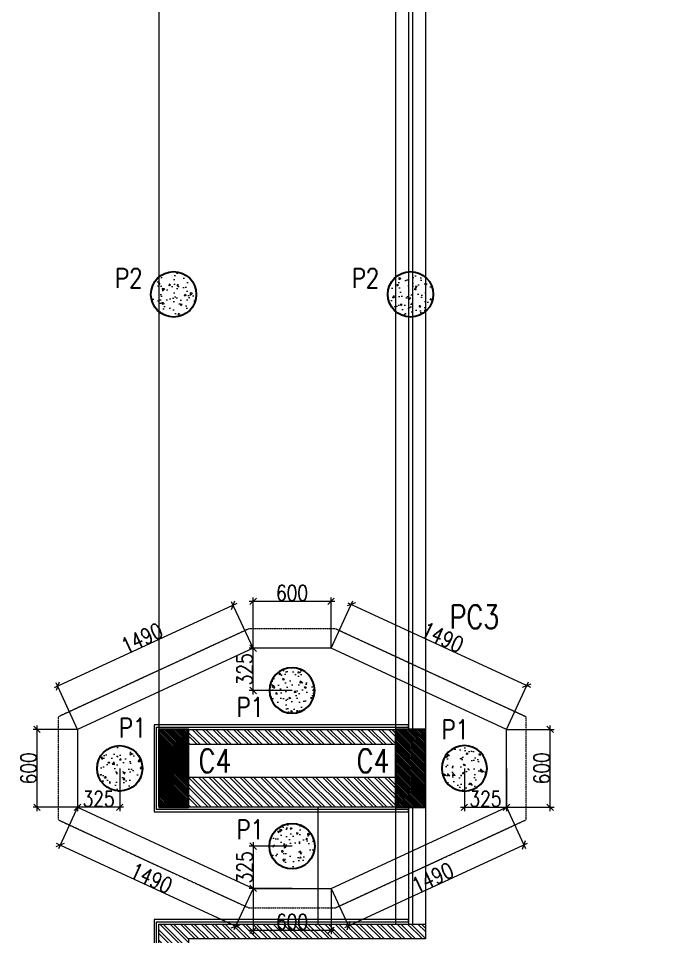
# Model space of a CAD drawing. Header units: metres. Extents: x 5205117 to 5948571, y 646915 to 1143748.
# Drawn here: x 5311971 to 5316880, y 794735 to 801811 of the extents above; entities that cross this region are included whole.
import ezdxf

# ---------------------------------------------------------------- set-up
doc = ezdxf.new("R2010")
doc.units = ezdxf.units.M
doc.header["$MEASUREMENT"] = 0
doc.header["$PDMODE"] = 35
doc.header["$PDSIZE"] = 10
doc.linetypes.add('DASHED', pattern=[0.75, 0.5, -0.25])
doc.linetypes.add('HIDDEN', pattern=[0.375, 0.25, -0.125])
doc.layers.get('0').update_dxf_attribs({"color": 1, "linetype": 'DASHED', "lineweight": 30})
doc.layers.add('A-GF', color=8, linetype='Continuous', lineweight=0, transparency=0.5)
for name, color, linetype, lineweight in [('dim start point', 10, 'Continuous', 0), ('S-COLUMN & WALL', 5, 'Continuous', 30), ('S-COLUMN_H', 250, 'Continuous', 0), ('S-FOUND-EXCAVATION', 253, 'HIDDEN', 0), ('S-FOUND-FOOTING', 7, 'Continuous', 15), ('S-PILE', 96, 'Continuous', 30), ('S-TEXT', 7, 'Continuous', 0), ('S-TEXT COL.', 1, 'Continuous', 0), ('S-TEXT PILE', 7, 'Continuous', 0)]:
    doc.layers.add(name, color=color, linetype=linetype, lineweight=lineweight)
doc.styles.add('C-ROOM', font='arial.ttf')
doc.styles.add('SETU 1', font='romans.shx', dxfattribs={"width": 0.8})
doc.dimstyles.new('A-DIM 100', dxfattribs={"dimscale": 100, "dimtxt": 2.5, "dimasz": 1.5, "dimexe": 1, "dimexo": 1, "dimgap": 0.5, "dimtad": 1, "dimdec": 0, "dimrnd": 5, "dimzin": 3, "dimdsep": 46, "dimtxsty": 'C-ROOM', "dimblk1": 'ARCHTICK', "dimblk2": 'ARCHTICK', "dimsah": 1, "dimcen": 1.5, "dimdle": 1, "dimclrd": 256, "dimclre": 256, "dimclrt": 256, "dimadec": 0, "dimazin": 0, "dimtfac": 0.6, "dimtdec": 0, "dimtofl": 0, "dimtmove": 1, "dimatfit": 3, "dimfxl": 1, "dimtolj": 1, "dimtzin": 0, "dimlwd": -1, "dimlwe": -1, "dimarcsym": 0})
pattern_1 = [(45, (1999356.026596897, 443833.9590000218), (-6.629126073623882, 6.629126073623883), [])]

# ---------------------------------------------------------------- blocks, each defined once
blk = doc.blocks.new('GBFB')
at = {"layer": 'A-GF', "ltscale": 5}
h = blk.add_hatch(dxfattribs=at)
h.set_pattern_fill('ANSI32', color=256, scale=150)
h.set_pattern_definition([(45, (2305818.317735393, 430359.1083499617), (-39.7747564417433, 39.7747564417433), []), (45, (2305844.834239643, 430359.1083499617), (-39.7747564417433, 39.7747564417433), [])])
h.paths.add_polyline_path([(2613559.22199503, 713331.9033151702), (2613559.22199503, 714066.9033151699), (2618134.221995029, 714066.9033151697), (2618134.221995029, 713331.9033151702), (2618364.22199503, 713331.9033151702), (2618364.22199503, 713951.9033151697), (2621064.221995032, 713951.9033151699), (2621064.221995032, 713331.9033151702), (2621294.221995032, 713331.9033151702), (2621294.221995032, 714181.9033151697), (2612581.72199503, 714181.9033151699), (2612581.72199503, 714081.9033151702), (2612481.72199503, 714081.9033151702), (2612481.72199503, 714181.9033151702), (2611504.22199503, 714181.9033151699), (2611504.22199503, 712216.9033151701), (2613559.22199503, 712216.9033151701), (2613559.22199503, 712331.9033151701), (2611734.22199503, 712331.9033151701), (2611734.22199503, 713951.9033151697), (2613329.22199503, 713951.9033151697), (2613329.22199503, 713331.9033151702)])
h.paths.add_polyline_path([(2622409.221995032, 713556.90331517), (2622614.22199503, 713556.90331517), (2622614.22199503, 713951.9033151701), (2622409.221995032, 713951.9033151701)], flags=16)
h.paths.add_polyline_path([(2623099.221995032, 714181.9033151701), (2623099.221995032, 713951.9033151701), (2622729.22199503, 713951.9033151701), (2622729.22199503, 713556.9033151701), (2623099.221995032, 713556.9033151701), (2623099.221995032, 713441.9033151701), (2622409.221995032, 713441.9033151701), (2622409.221995032, 713331.9033151702), (2622294.221995032, 713331.9033151702), (2622294.221995032, 714181.9033151701)], flags=17)
h.paths.add_polyline_path([(2630534.22199503, 706806.9033151697), (2628524.22199503, 706806.9033151697), (2628524.22199503, 706181.9033151697), (2628409.22199503, 706181.9033151697), (2628409.22199503, 707036.9033151699), (2630764.22199503, 707036.9033151699), (2630764.22199503, 703411.9033151699), (2626104.22199503, 703411.9033151699), (2626104.22199503, 704011.9033151697), (2626704.22199503, 704011.9033151697), (2626704.22199503, 706806.9033151697), (2626104.22199503, 706806.9033151697), (2626104.22199503, 708786.9033151701), (2626934.221995029, 708786.9033151701), (2626934.221995029, 707036.9033151699), (2627384.22199503, 707036.9033151699), (2627384.22199503, 706806.9033151697), (2626934.221995029, 706806.9033151697), (2626934.221995029, 705281.9033151696), (2628524.22199503, 705281.9033151696), (2628524.22199503, 705051.9033151697), (2626934.221995029, 705051.9033151697), (2626934.221995029, 703641.9033151699), (2630534.22199503, 703641.9033151699)])
h.paths.add_polyline_path([(2626334.221995029, 714181.9033151701), (2627304.22199503, 714181.9033151701), (2627304.22199503, 713951.9033151701), (2626934.221995029, 713951.9033151701), (2626934.221995029, 711316.9033151701), (2628734.22199503, 711316.9033151701), (2628734.22199503, 711916.9033151701), (2628849.22199503, 711916.9033151701), (2628849.22199503, 711316.9033151701), (2630649.22199503, 711316.9033151701), (2630649.22199503, 711916.9033151701), (2630764.22199503, 711916.9033151699), (2630764.22199503, 711086.9033151701), (2618134.22199503, 711086.90331517), (2618134.221995029, 712331.9033151694), (2618364.22199503, 712331.9033151694), (2618364.22199503, 711316.9033151701), (2622294.221995032, 711316.9033151701), (2622294.221995032, 712431.9033151697), (2622409.221995032, 712431.9033151697), (2622409.221995032, 711316.9033151703), (2625159.22199503, 711316.9033151703), (2625159.22199503, 712531.9033151702), (2625274.22199503, 712531.9033151702), (2625274.22199503, 711316.9033151703), (2626704.22199503, 711316.9033151701), (2626704.22199503, 713441.9033151701), (2625274.22199503, 713441.9033151701), (2625274.22199503, 713331.9033151702), (2625159.22199503, 713331.9033151702), (2625159.22199503, 713556.9033151701), (2626704.22199503, 713556.9033151701), (2626704.22199503, 713951.9033151701), (2626334.221995029, 713951.9033151701)])
h.paths.add_polyline_path([(2613029.22199503, 703411.9033151699), (2613029.22199503, 704011.9033151697), (2611504.22199503, 704011.9033151697), (2611504.22199503, 703411.9033151699)])
h.paths.add_polyline_path([(2613329.22199503, 703411.9033151699), (2618964.22199503, 703411.9033151696), (2618964.22199503, 704011.9033151697), (2618134.221995029, 704011.9033151697), (2618134.221995029, 703641.9033151696), (2613559.22199503, 703641.9033151699), (2613559.22199503, 704011.9033151697), (2613329.22199503, 704011.9033151697)])
h.paths.add_polyline_path([(2618364.22199503, 703896.9033151696), (2618364.22199503, 703641.9033151696), (2618849.22199503, 703641.9033151696), (2618849.22199503, 703896.9033151696)], flags=16)
h.paths.add_polyline_path([(2611734.22199503, 703641.9033151699), (2611734.22199503, 703896.9033151699), (2612799.221995029, 703896.9033151699), (2612799.221995029, 703641.9033151699)], flags=16)
h.paths.add_polyline_path([(2618964.22199503, 706806.9033151697), (2618964.22199503, 708786.9033151701), (2618134.221995029, 708786.9033151701), (2618134.221995029, 706806.9033151697)])
h.paths.add_polyline_path([(2618849.22199503, 707036.9033151696), (2618849.22199503, 708556.9033151699), (2618364.22199503, 708556.9033151699), (2618364.22199503, 707036.9033151696)], flags=16)
h.paths.add_polyline_path([(2635594.22199503, 714181.9033151701), (2628204.22199503, 714181.9033151701), (2628204.22199503, 713951.9033151701), (2628734.22199503, 713951.9033151701), (2628734.22199503, 712816.9033151701), (2628849.22199503, 712816.9033151701), (2628849.22199503, 713951.9033151701), (2630649.22199503, 713951.9033151701), (2630649.22199503, 712916.9033151701), (2630764.22199503, 712916.9033151701), (2630764.22199503, 713951.9033151701), (2635364.221995029, 713951.9033151701), (2635364.221995029, 713581.9033151701), (2635594.22199503, 713581.9033151701)])
h.paths.add_polyline_path([(2613559.22199503, 710716.9033151702), (2613559.22199503, 711316.9033151701), (2611504.22199503, 711316.9033151701), (2611504.22199503, 710716.9033151702)])
h.paths.add_polyline_path([(2613329.22199503, 710831.9033151701), (2613329.22199503, 711086.9033151701), (2611734.22199503, 711086.9033151701), (2611734.22199503, 710831.9033151701)], flags=16)
h.paths.add_polyline_path([(2635364.221995029, 709856.9033151701), (2630764.22199503, 709856.9033151701), (2630764.22199503, 708556.9033151699), (2630534.22199503, 708556.9033151699), (2630534.22199503, 710086.9033151702), (2635364.221995029, 710086.9033151702), (2635364.221995029, 710456.9033151701), (2635594.22199503, 710456.9033151701), (2635594.22199503, 709856.9033151701)])
h.paths.add_polyline_path([(2626219.22199503, 707036.9033151699), (2626704.22199503, 707036.9033151699), (2626704.22199503, 708556.9033151699), (2626219.22199503, 708556.9033151699)], flags=16)
h.paths.add_polyline_path([(2637419.22199503, 709856.9033151701), (2635894.22199503, 709856.9033151701), (2635894.22199503, 710456.9033151701), (2637419.22199503, 710456.9033151701)])
h.paths.add_polyline_path([(2637189.22199503, 710086.9033151702), (2636009.22199503, 710086.9033151702), (2636009.22199503, 710341.9033151701), (2637189.22199503, 710341.9033151701)], flags=16)
h.paths.add_polyline_path([(2637419.22199503, 714181.9033151699), (2635894.22199503, 714181.9033151699), (2635894.22199503, 713581.9033151699), (2637419.22199503, 713581.9033151699)])
h.paths.add_polyline_path([(2637189.22199503, 713951.90331517), (2636009.22199503, 713951.90331517), (2636009.22199503, 713696.90331517), (2637189.22199503, 713696.90331517)], flags=16)
h.paths.add_polyline_path([(2633144.22199503, 709556.9033151702), (2633144.22199503, 708556.9033151699), (2632914.221995029, 708556.9033151699), (2632914.221995029, 709556.9033151702)], flags=0)
h.paths.add_polyline_path([(2633144.22199503, 703411.9033151699), (2632914.221995029, 703411.9033151699), (2632914.221995029, 707036.9033151699), (2633144.22199503, 707036.9033151699)])
h.paths.add_polyline_path([(2626704.22199503, 703896.9033151696), (2626219.22199503, 703896.9033151696), (2626219.22199503, 703641.9033151699), (2626704.22199503, 703641.9033151699)], flags=16)
at = {"layer": 'A-GF', "ltscale": 100}
h = blk.add_hatch(dxfattribs=at)
h.set_pattern_fill('ANSI31', color=256, scale=75)
h.set_pattern_definition(pattern_1)
h.paths.add_polyline_path([(2611504.22199503, 710716.9033151706), (2611734.22199503, 710716.9033151706), (2611734.22199503, 711316.9033151706), (2611504.22199503, 711316.9033151706)])
h = blk.add_hatch(dxfattribs=at)
h.set_pattern_fill('ANSI31', color=256, scale=75)
h.set_pattern_definition(pattern_1)
h.paths.add_polyline_path([(2613329.22199503, 710716.9033151706), (2613559.22199503, 710716.9033151706), (2613559.22199503, 711316.9033151706), (2613329.22199503, 711316.9033151706)])
at = {"layer": 'A-GF', "ltscale": 5}
for p, q in [((2612729.22199503, 711316.9033151701), (2612729.22199503, 712216.9033151701)), ((2613329.22199503, 711316.9033151701), (2613329.22199503, 712216.9033151701)), ((2613429.22199503, 711316.9033151701), (2613429.22199503, 712216.9033151701)), ((2613459.22199503, 711316.9033151701), (2613459.22199503, 712216.9033151701)), ((2613559.22199503, 711316.9033151701), (2613559.22199503, 712216.9033151701)), ((2611504.22199503, 704011.9033151697), (2611504.22199503, 710716.9033151702)), ((2611504.22199503, 704011.9033151697), (2611504.22199503, 710716.9033151702)), ((2613329.22199503, 704011.9033151697), (2613329.22199503, 710716.9033151702)), ((2613429.22199503, 704011.9033151697), (2613429.22199503, 710716.9033151702)), ((2613459.22199503, 704011.9033151697), (2613459.22199503, 710716.9033151702)), ((2613559.22199503, 704011.9033151697), (2613559.22199503, 710716.9033151702))]:
    blk.add_line(p, q, dxfattribs=at)
at = {"layer": 'A-GF', "ltscale": 5, "flags": 128}
for points in [[(2621329.221995032, 713441.9033151704), (2621311.221995032, 713441.9033151704), (2621311.221995032, 714198.9033151702), (2611487.22199503, 714198.9033151702), (2611487.22199503, 712199.9033151706), (2613429.22199503, 712199.9033151706), (2613429.22199503, 712181.9033151706), (2611469.221995029, 712181.9033151706), (2611469.221995029, 714216.9033151702), (2621329.221995032, 714216.9033151702)], [(2613429.22199503, 710699.9033151706), (2613429.22199503, 710681.9033151706), (2611469.221995029, 710681.9033151706), (2611469.221995029, 711351.9033151706), (2613429.22199503, 711351.9033151706), (2613429.22199503, 711333.9033151707), (2611487.22199503, 711333.9033151707), (2611487.22199503, 710699.9033151706)], [(2611734.22199503, 711316.9033151706), (2611504.22199503, 711316.9033151706), (2611504.22199503, 710716.9033151706), (2611734.22199503, 710716.9033151706)], [(2613559.22199503, 711316.9033151706), (2613329.22199503, 711316.9033151706), (2613329.22199503, 710716.9033151706), (2613559.22199503, 710716.9033151706)]]:
    blk.add_lwpolyline(points, close=True, dxfattribs=at)
at = {"layer": 'A-GF', "ltscale": 5}
for points in [[(2613559.22199503, 713331.9033151702), (2613559.22199503, 714066.9033151699), (2618134.221995029, 714066.9033151697), (2618134.221995029, 713331.9033151702), (2618364.22199503, 713331.9033151702), (2618364.22199503, 713951.9033151697), (2621064.221995032, 713951.9033151699), (2621064.221995032, 713331.9033151702), (2621294.221995032, 713331.9033151702), (2621294.221995032, 714181.9033151697), (2612581.72199503, 714181.9033151699), (2612581.72199503, 714081.9033151702), (2612481.72199503, 714081.9033151702), (2612481.72199503, 714181.9033151702), (2611504.22199503, 714181.9033151699), (2611504.22199503, 712216.9033151701), (2613559.22199503, 712216.9033151701), (2613559.22199503, 712331.9033151701), (2611734.22199503, 712331.9033151701), (2611734.22199503, 713951.9033151697), (2613329.22199503, 713951.9033151697), (2613329.22199503, 713331.9033151702)], [(2613559.22199503, 710716.9033151702), (2613559.22199503, 711316.9033151701), (2611504.22199503, 711316.9033151701), (2611504.22199503, 710716.9033151702)], [(2613329.22199503, 710831.9033151701), (2613329.22199503, 711086.9033151701), (2611734.22199503, 711086.9033151701), (2611734.22199503, 710831.9033151701)]]:
    blk.add_lwpolyline(points, close=True, dxfattribs=at)
blk = doc.blocks.new('P2')
at = {"layer": 'S-PILE', "lineweight": 0}
h = blk.add_hatch(dxfattribs=at)
h.set_pattern_fill('AR-CONC', color=256, scale=20)
h.set_pattern_definition([(50, (0, 0), (143.4520365201507, -12.55042699651902), [15, -165]), (355, (0, 0), (-27.7502667226, 150.4384267400024), [12, -132]), (100.45144446, (11.9543362, -1.0458688), (115.7017693454224, 137.8879981937259), [12.74803839999999, -140.2284223999999]), (46.1842, (0, 40), (213.4482661343145, -33.10385615861531), [22.5, -247.5]), (96.63563549000003, (17.787349, 37.2413386), (186.9323891348456, 194.8237201549101), [19.1220684, -210.3427519999999]), (351.18416399, (0, 40), (186.9323890109546, 194.823720053998), [18, -198.0000002]), (21, (20, 30), (119.3814104236923, -80.52377813306776), [15, -165]), (326, (20, 30), (48.66306638431634, 145.0300090093706), [12, -132]), (71.45144474, (29.94845080000001, 23.2896852), (168.0444753459942, 64.50623056127077), [12.748038, -140.2284224]), (37.5, (0, 0), (2.431971063458133, 66.5787707662623), [0, -130.4, 0, -134, 0, -132.5]), (7.499999999999999, (0, 0), (52.61390748842972, 78.88234237647205), [0, -76.39999999999999, 0, -127.4, 0, -50.5]), (327.5, (-44.59999999999999, 0), (106.7644872344818, -4.510974346875951), [0, -50, 0, -156, 0, -207]), (317.5, (-64.6, 0), (116.6372338684772, 20.02099646646354), [0, -65, 0, -103.6, 0, -147])])
edge = h.paths.add_edge_path()
edge.add_arc((0, 0), 175, 0, 360)
at = {"layer": 'S-PILE'}
blk.add_circle((0, 0), 175, dxfattribs=at)
blk = doc.blocks.new('_Oblique')
at = {"color": 0, "linetype": 'ByBlock', "lineweight": -2}
blk.add_line((-0.5, -0.5), (0.5, 0.5), dxfattribs=at)
blk = doc.blocks.new('*D548')
at = {"layer": 'Defpoints', "color": 0, "transparency": 16777216}
for p in [(5314378.890053574, 796956.5305656423), (5315888.002251419, 796670.2557980517), (5315731.486001935, 796331.5305919457)]:
    blk.add_point(p, dxfattribs=at)
at = {"layer": 'S-TEXT', "color": 9, "transparency": 16777216}
for p, q in [((5314378.890053574, 796956.5305656423), (5314547.990079612, 797322.4889971842)), ((5315731.486001935, 796331.5305919457), (5315900.586027972, 796697.4890234875))]:
    blk.add_line(p, q, dxfattribs=at)
at = {"layer": 'S-TEXT', "transparency": 16777216}
blk.add_line((5314508.173077622, 797307.8395483017), (5315915.235476856, 796657.6720214982), dxfattribs=at)
at = {"layer": 'S-TEXT', "transparency": 16777216, "xscale": 50, "yscale": 50, "zscale": 50}
for p, rotation in [((5314535.406303059, 797295.2557717483), 155.199549599426), ((5315888.002251419, 796670.2557980517), 335.1995495994261)]:
    blk.add_blockref('_Oblique', p, dxfattribs=dict(at, rotation=rotation))
at = {"layer": 'S-TEXT', "color": 0, "lineweight": 0, "transparency": 16777216, "insert": (5315238.969126438, 797041.7611066778), "char_height": 120, "attachment_point": 5, "rotation": 335.19954959942606, "style": 'SETU 1'}
blk.add_mtext('\\A1;1490', dxfattribs=at)
blk = doc.blocks.new('*D549')
at = {"layer": 'Defpoints', "color": 0, "transparency": 16777216}
for p in [(5315731.486001935, 795731.5305919464), (5315865.304186376, 795441.9274852127), (5314378.890053574, 795106.5306182489)]:
    blk.add_point(p, dxfattribs=at)
at = {"layer": 'S-TEXT', "color": 9, "transparency": 16777216}
for p, q in [((5315731.486001935, 795731.5305919464), (5315877.887962929, 795414.6942597769)), ((5314378.890053574, 795106.5306182489), (5314525.292014568, 794789.6942860793))]:
    blk.add_line(p, q, dxfattribs=at)
at = {"layer": 'S-TEXT', "transparency": 16777216}
blk.add_line((5314485.475012579, 794804.3437349619), (5315892.537411813, 795454.5112617658), dxfattribs=at)
at = {"layer": 'S-TEXT', "transparency": 16777216, "xscale": 50, "yscale": 50, "zscale": 50}
for p, rotation in [((5315865.304186376, 795441.9274852127), 24.80045040058613), ((5314512.708238015, 794816.9275115152), 204.8004504005861)]:
    blk.add_blockref('_Oblique', p, dxfattribs=dict(at, rotation=rotation))
at = {"layer": 'S-TEXT', "color": 0, "lineweight": 0, "transparency": 16777216, "insert": (5315161.741362995, 795188.4328201422), "char_height": 120, "attachment_point": 5, "rotation": 24.800450400586133, "style": 'SETU 1'}
blk.add_mtext('\\A1;1490', dxfattribs=at)
blk = doc.blocks.new('*D550')
at = {"layer": 'Defpoints', "color": 0, "transparency": 16777216}
for p in [(5312426.486001935, 795731.5305919452), (5312291.450367333, 795439.3341966872), (5313778.890053574, 795106.5306182485)]:
    blk.add_point(p, dxfattribs=at)
at = {"layer": 'S-TEXT', "color": 9, "transparency": 16777216}
for p, q in [((5312426.486001935, 795731.5305919452), (5312278.865119445, 795412.1016511656)), ((5313778.890053574, 795106.5306182485), (5313631.269171085, 794787.101677469))]:
    blk.add_line(p, q, dxfattribs=at)
at = {"layer": 'S-TEXT', "transparency": 16777216}
blk.add_line((5313671.086964493, 794801.7489751023), (5312264.217821812, 795451.9194445753), dxfattribs=at)
at = {"layer": 'S-TEXT', "transparency": 16777216, "xscale": 50, "yscale": 50, "zscale": 50}
for p, rotation in [((5312291.450367333, 795439.3341966872), 155.1964540306942), ((5313643.854418972, 794814.3342229906), 335.1964540306942)]:
    blk.add_blockref('_Oblique', p, dxfattribs=dict(at, rotation=rotation))
at = {"layer": 'S-TEXT', "color": 0, "lineweight": 0, "transparency": 16777216, "insert": (5312994.920430244, 795185.8380584692), "char_height": 120, "attachment_point": 5, "rotation": 335.1964540306942, "style": 'SETU 1'}
blk.add_mtext('\\A1;1490', dxfattribs=at)
blk = doc.blocks.new('*D551')
at = {"layer": 'Defpoints', "color": 0, "transparency": 16777216}
for p in [(5313778.890053574, 796956.5305656428), (5312273.131973885, 796663.365180102), (5312426.486001934, 796331.5305919454)]:
    blk.add_point(p, dxfattribs=at)
at = {"layer": 'S-TEXT', "color": 9, "transparency": 16777216}
for p, q in [((5313778.890053574, 796956.5305656428), (5313612.950777637, 797315.5976993209)), ((5312426.486001934, 796331.5305919454), (5312260.546725997, 796690.5977256238))]:
    blk.add_line(p, q, dxfattribs=at)
at = {"layer": 'S-TEXT', "transparency": 16777216}
blk.add_line((5313652.768571047, 797300.9504016873), (5312245.899428363, 796650.7799322137), dxfattribs=at)
at = {"layer": 'S-TEXT', "transparency": 16777216, "xscale": 50, "yscale": 50, "zscale": 50}
for p, rotation in [((5313625.536025525, 797288.3651537991), 24.80354596930982), ((5312273.131973885, 796663.365180102), 204.8035459693099)]:
    blk.add_blockref('_Oblique', p, dxfattribs=dict(at, rotation=rotation))
at = {"layer": 'S-TEXT', "color": 0, "lineweight": 0, "transparency": 16777216, "insert": (5312922.065962614, 797034.8690155809), "char_height": 120, "attachment_point": 5, "rotation": 24.803545969309845, "style": 'SETU 1'}
blk.add_mtext('\\A1;1490', dxfattribs=at)
blk = doc.blocks.new('*D552')
at = {"layer": 'Defpoints', "color": 0, "transparency": 16777216}
for p in [(5315731.486001936, 796331.5305919461), (5316066.857011541, 796331.5305919461), (5315731.486001936, 795731.5305919464)]:
    blk.add_point(p, dxfattribs=at)
at = {"layer": 'S-TEXT', "color": 9, "transparency": 16777216}
for p, q in [((5315731.486001936, 796331.5305919461), (5316096.857011541, 796331.5305919461)), ((5315731.486001936, 795731.5305919464), (5316096.857011541, 795731.5305919464))]:
    blk.add_line(p, q, dxfattribs=at)
at = {"layer": 'S-TEXT', "transparency": 16777216}
blk.add_line((5316066.857011541, 795701.5305919464), (5316066.857011541, 796361.5305919461), dxfattribs=at)
at = {"layer": 'S-TEXT', "transparency": 16777216, "xscale": 50, "yscale": 50, "zscale": 50}
for p, rotation in [((5316066.857011541, 796331.5305919461), 90), ((5316066.857011541, 795731.5305919464), 270)]:
    blk.add_blockref('_Oblique', p, dxfattribs=dict(at, rotation=rotation))
at = {"layer": 'S-TEXT', "color": 0, "lineweight": 0, "transparency": 16777216, "insert": (5316001.857011541, 796031.5305919447), "char_height": 120, "attachment_point": 5, "rotation": 90, "style": 'SETU 1'}
blk.add_mtext('\\A1;600', dxfattribs=at)
blk = doc.blocks.new('*D553')
at = {"layer": 'Defpoints', "color": 0, "transparency": 16777216}
for p in [(5312114.328504017, 796331.5305919461), (5312426.486001936, 796331.5305919461), (5312426.486001936, 795731.5305919459)]:
    blk.add_point(p, dxfattribs=at)
at = {"layer": 'S-TEXT', "color": 9, "transparency": 16777216}
for p, q in [((5312426.486001936, 796331.5305919461), (5312084.328504019, 796331.5305919461)), ((5312426.486001936, 795731.5305919459), (5312084.328504019, 795731.5305919459))]:
    blk.add_line(p, q, dxfattribs=at)
at = {"layer": 'S-TEXT', "transparency": 16777216}
blk.add_line((5312114.328504017, 795701.5305919459), (5312114.328504017, 796361.5305919461), dxfattribs=at)
at = {"layer": 'S-TEXT', "transparency": 16777216, "xscale": 50, "yscale": 50, "zscale": 50}
for p, rotation in [((5312114.328504017, 796331.5305919461), 90), ((5312114.328504017, 795731.5305919459), 270)]:
    blk.add_blockref('_Oblique', p, dxfattribs=dict(at, rotation=rotation))
at = {"layer": 'S-TEXT', "color": 0, "lineweight": 0, "transparency": 16777216, "insert": (5312049.328504017, 796031.5305919443), "char_height": 120, "attachment_point": 5, "rotation": 90, "style": 'SETU 1'}
blk.add_mtext('\\A1;600', dxfattribs=at)
blk = doc.blocks.new('*D554')
at = {"layer": 'Defpoints', "color": 0, "transparency": 16777216}
for p in [(5313778.890053574, 795106.5306182489), (5314378.890053574, 795106.5306182489), (5313778.890053574, 794782.830984667)]:
    blk.add_point(p, dxfattribs=at)
at = {"layer": 'S-TEXT', "color": 9, "transparency": 16777216}
for p, q in [((5313778.890053574, 795106.5306182489), (5313778.890053574, 794752.8309846671)), ((5314378.890053574, 795106.5306182489), (5314378.890053574, 794752.8309846671))]:
    blk.add_line(p, q, dxfattribs=at)
at = {"layer": 'S-TEXT', "transparency": 16777216}
blk.add_line((5314408.890053575, 794782.830984667), (5313748.890053574, 794782.830984667), dxfattribs=at)
at = {"layer": 'S-TEXT', "transparency": 16777216, "xscale": 50, "yscale": 50, "zscale": 50, "rotation": 180}
blk.add_blockref('_Oblique', (5313778.890053574, 794782.830984667), dxfattribs=at)
at = {"layer": 'S-TEXT', "transparency": 16777216, "xscale": 50, "yscale": 50, "zscale": 50}
blk.add_blockref('_Oblique', (5314378.890053574, 794782.830984667), dxfattribs=at)
at = {"layer": 'S-TEXT', "color": 0, "lineweight": 0, "transparency": 16777216, "insert": (5314078.890053574, 794847.830984667), "char_height": 120, "attachment_point": 5, "style": 'SETU 1'}
blk.add_mtext('\\A1;600', dxfattribs=at)
blk = doc.blocks.new('*D555')
at = {"layer": 'Defpoints', "color": 0, "transparency": 16777216}
for p in [(5313778.890053574, 797318.2840213998), (5313778.890053574, 796956.5305656423), (5314378.890053574, 796956.5305656423)]:
    blk.add_point(p, dxfattribs=at)
at = {"layer": 'S-TEXT', "transparency": 16777216}
blk.add_line((5314408.890053575, 797318.2840213998), (5313748.890053574, 797318.2840213998), dxfattribs=at)
at = {"layer": 'S-TEXT', "color": 9, "transparency": 16777216}
for p, q in [((5313778.890053574, 796956.5305656423), (5313778.890053574, 797348.2840213998)), ((5314378.890053574, 796956.5305656423), (5314378.890053574, 797348.2840213998))]:
    blk.add_line(p, q, dxfattribs=at)
at = {"layer": 'S-TEXT', "transparency": 16777216, "xscale": 50, "yscale": 50, "zscale": 50, "rotation": 180}
blk.add_blockref('_Oblique', (5313778.890053574, 797318.2840213998), dxfattribs=at)
at = {"layer": 'S-TEXT', "transparency": 16777216, "xscale": 50, "yscale": 50, "zscale": 50}
blk.add_blockref('_Oblique', (5314378.890053574, 797318.2840213998), dxfattribs=at)
at = {"layer": 'S-TEXT', "color": 0, "lineweight": 0, "transparency": 16777216, "insert": (5314078.890053574, 797383.2840213998), "char_height": 120, "attachment_point": 5, "style": 'SETU 1'}
blk.add_mtext('\\A1;600', dxfattribs=at)
blk = doc.blocks.new('*D528')
at = {"layer": 'Defpoints', "color": 0, "transparency": 16777216}
for p in [(5313778.890053592, 796956.530565643), (5314078.890053576, 796956.530565643), (5314078.890053576, 796631.5305656429)]:
    blk.add_point(p, dxfattribs=at)
at = {"layer": 'S-TEXT', "transparency": 16777216}
blk.add_line((5313778.890053592, 796601.530565643), (5313778.890053592, 796986.530565643), dxfattribs=at)
at = {"layer": 'S-TEXT', "color": 9, "transparency": 16777216}
for p, q in [((5314078.890053576, 796956.530565643), (5313748.890053592, 796956.530565643)), ((5314078.890053576, 796631.5305656429), (5313748.890053592, 796631.5305656429))]:
    blk.add_line(p, q, dxfattribs=at)
at = {"layer": 'S-TEXT', "transparency": 16777216, "xscale": 50, "yscale": 50, "zscale": 50}
for p, rotation in [((5313778.890053592, 796956.530565643), 90), ((5313778.890053592, 796631.5305656429), 270)]:
    blk.add_blockref('_Oblique', p, dxfattribs=dict(at, rotation=rotation))
at = {"layer": 'S-TEXT', "color": 0, "lineweight": 0, "transparency": 16777216, "insert": (5313713.890053592, 796794.0305656412), "char_height": 120, "attachment_point": 5, "rotation": 90, "style": 'SETU 1'}
blk.add_mtext('\\A1;325', dxfattribs=at)
blk = doc.blocks.new('*D529')
at = {"layer": 'Defpoints', "color": 0, "transparency": 16777216}
for p in [(5314078.890053576, 795431.5306182503), (5313778.890053595, 795106.5306182501), (5314078.890053576, 795106.5306182501)]:
    blk.add_point(p, dxfattribs=at)
at = {"layer": 'S-TEXT', "color": 9, "transparency": 16777216}
for p, q in [((5314078.890053576, 795431.5306182503), (5313748.890053594, 795431.5306182503)), ((5314078.890053576, 795106.5306182501), (5313748.890053594, 795106.5306182501))]:
    blk.add_line(p, q, dxfattribs=at)
at = {"layer": 'S-TEXT', "transparency": 16777216}
blk.add_line((5313778.890053595, 795461.5306182503), (5313778.890053595, 795076.5306182503), dxfattribs=at)
at = {"layer": 'S-TEXT', "transparency": 16777216, "xscale": 50, "yscale": 50, "zscale": 50}
for p, rotation in [((5313778.890053595, 795431.5306182503), 90), ((5313778.890053595, 795106.5306182501), 270)]:
    blk.add_blockref('_Oblique', p, dxfattribs=dict(at, rotation=rotation))
at = {"layer": 'S-TEXT', "color": 0, "lineweight": 0, "transparency": 16777216, "insert": (5313713.890053593, 795269.0306182484), "char_height": 120, "attachment_point": 5, "rotation": 90, "style": 'SETU 1'}
blk.add_mtext('\\A1;325', dxfattribs=at)
blk = doc.blocks.new('*D530')
at = {"layer": 'Defpoints', "color": 0, "transparency": 16777216}
for p in [(5312426.486001935, 796031.530591946), (5312751.486001935, 796031.530591946), (5312426.486001935, 795731.5305919457)]:
    blk.add_point(p, dxfattribs=at)
at = {"layer": 'S-TEXT', "color": 9, "transparency": 16777216}
for p, q in [((5312426.486001935, 796031.530591946), (5312426.486001935, 795701.5305919457)), ((5312751.486001935, 796031.530591946), (5312751.486001935, 795701.5305919457))]:
    blk.add_line(p, q, dxfattribs=at)
at = {"layer": 'S-TEXT', "transparency": 16777216}
blk.add_line((5312781.486001934, 795731.5305919457), (5312396.486001935, 795731.5305919457), dxfattribs=at)
at = {"layer": 'S-TEXT', "transparency": 16777216, "xscale": 50, "yscale": 50, "zscale": 50, "rotation": 180}
blk.add_blockref('_Oblique', (5312426.486001935, 795731.5305919457), dxfattribs=at)
at = {"layer": 'S-TEXT', "transparency": 16777216, "xscale": 50, "yscale": 50, "zscale": 50}
blk.add_blockref('_Oblique', (5312751.486001935, 795731.5305919457), dxfattribs=at)
at = {"layer": 'S-TEXT', "color": 0, "lineweight": 0, "transparency": 16777216, "insert": (5312588.986001935, 795796.5305919457), "char_height": 120, "attachment_point": 5, "style": 'SETU 1'}
blk.add_mtext('\\A1;325', dxfattribs=at)
blk = doc.blocks.new('*D531')
at = {"layer": 'Defpoints', "color": 0, "transparency": 16777216}
for p in [(5315406.294105212, 796031.530591946), (5315731.294105212, 796031.530591946), (5315731.294105212, 795731.5305919457)]:
    blk.add_point(p, dxfattribs=at)
at = {"layer": 'S-TEXT', "color": 9, "transparency": 16777216}
for p, q in [((5315406.294105212, 796031.530591946), (5315406.294105212, 795701.5305919457)), ((5315731.294105212, 796031.530591946), (5315731.294105212, 795701.5305919457))]:
    blk.add_line(p, q, dxfattribs=at)
at = {"layer": 'S-TEXT', "transparency": 16777216}
blk.add_line((5315376.294105212, 795731.5305919457), (5315761.294105213, 795731.5305919457), dxfattribs=at)
at = {"layer": 'S-TEXT', "transparency": 16777216, "xscale": 50, "yscale": 50, "zscale": 50, "rotation": 180}
blk.add_blockref('_Oblique', (5315406.294105212, 795731.5305919457), dxfattribs=at)
at = {"layer": 'S-TEXT', "transparency": 16777216, "xscale": 50, "yscale": 50, "zscale": 50}
blk.add_blockref('_Oblique', (5315731.294105212, 795731.5305919457), dxfattribs=at)
at = {"layer": 'S-TEXT', "color": 0, "lineweight": 0, "transparency": 16777216, "insert": (5315568.794105212, 795796.5305919457), "char_height": 120, "attachment_point": 5, "style": 'SETU 1'}
blk.add_mtext('\\A1;325', dxfattribs=at)
blk = doc.blocks.new('jhgduhguix')
at = {"layer": 'A-GF', "ltscale": 5}
h = blk.add_hatch(dxfattribs=at)
h.set_pattern_fill('ANSI32', color=256, scale=150000)
h.set_pattern_definition([(45, (-82319456.2837868, -220251060.7751663), (-39774.7564417433, 39774.7564417433), []), (45, (-82292939.77953625, -220251060.7751663), (-39774.7564417433, 39774.7564417433), [])])
h.paths.add_polyline_path([(5087447.780857086, 780270.4902853967), (5087447.780857086, 779535.4902853965), (5092022.780857086, 779535.4902853965), (5092022.780857086, 780270.4902853967), (5092252.780856132, 780270.4902853967), (5092252.780856132, 779650.4902853967), (5094952.780857086, 779650.4902853967), (5094952.780857086, 780270.4902853967), (5095182.780856132, 780270.4902853967), (5095182.780856132, 779420.4902853966), (5087217.780856132, 779420.4902853966), (5087217.780856132, 779535.4902853965), (5086917.780857086, 779535.4902853965), (5086917.780857086, 779420.4902853966), (5086470.280857086, 779420.4902853966), (5086470.280857086, 779520.4902853966), (5086370.280856132, 779520.4902853966), (5086370.280856132, 779420.4902853966), (5085392.780856132, 779420.4902853966), (5085392.780856132, 781385.4902853965), (5087447.780857086, 781385.4902853965), (5087447.780857086, 781270.4902853965), (5085622.780857086, 781270.4902853965), (5085622.780857086, 779650.4902853967), (5087217.780856132, 779650.4902853967), (5087217.780856132, 780270.4902853967)])
h.paths.add_polyline_path([(5096782.780857086, 779420.4902853966), (5096782.780857086, 779650.4902853967), (5096297.780856132, 779650.4902853967), (5096297.780856132, 780045.4902853966), (5097372.780857086, 780045.4902853966), (5097372.780857086, 780275.4902853966), (5096297.780856132, 780275.4902853966), (5096182.780856132, 780275.4902853966), (5096182.780856132, 779420.4902853966)], flags=17)
h.paths.add_polyline_path([(5104422.780856133, 786775.4902853966), (5102412.780857086, 786775.4902853966), (5102412.780857086, 787400.4902853966), (5102297.780856132, 787400.4902853966), (5102297.780856132, 786545.4902853966), (5104652.780857086, 786545.4902853966), (5104652.780857086, 790170.4902853966), (5099992.780857085, 790170.4902853966), (5099992.780857085, 789570.4902853966), (5100592.780856133, 789570.4902853966), (5100592.780856133, 786775.4902853966), (5099992.780857085, 786775.4902853966), (5099992.780857085, 784815.4902853966), (5100822.780857086, 784815.4902853966), (5100822.780857086, 786545.4902853966), (5101297.780856133, 786545.4902853966), (5101297.780856133, 786775.4902853966), (5100822.780857086, 786775.4902853966), (5100822.780857086, 788300.4902855159), (5102412.780857086, 788300.4902855159), (5102412.780857086, 788530.4902853966), (5100822.780857086, 788530.4902853966), (5100822.780857086, 789940.4902853966), (5104422.780856133, 789940.4902853966)])
h.paths.add_polyline_path([(5100222.780856133, 779420.4902853966), (5101422.780856132, 779420.4902853966), (5101422.780856132, 779650.4902853967), (5100822.780857086, 779650.4902853967), (5100822.780857086, 782400.4902853966), (5102622.780857086, 782400.4902853966), (5102622.780857086, 781600.4902853966), (5102737.780857086, 781600.4902853966), (5102737.780857086, 782400.4902853966), (5104537.780857086, 782400.4902853966), (5104537.780857086, 781600.4902853966), (5104652.780857086, 781600.4902853966), (5104652.780857086, 782515.4902853966), (5092022.780857086, 782515.4902853966), (5092022.780857086, 781270.4902853965), (5092252.780856132, 781270.4902853965), (5092252.780856132, 782285.4902853966), (5096182.780856132, 782285.4902853966), (5096182.780856132, 781175.4902855158), (5096297.780856132, 781175.4902855158), (5096297.780856132, 782285.4902853966), (5099047.780856132, 782285.4902853966), (5099047.780856132, 781075.4902853966), (5099162.780857086, 781075.4902853966), (5099162.780857086, 782285.4902853966), (5100592.780856133, 782285.4902853966), (5100592.780856133, 780275.4902853966), (5099162.780857086, 780275.4902853966), (5097972.780856133, 780275.4902853966), (5097972.780856133, 780045.4902853966), (5100592.780856133, 780045.4902853966), (5100592.780856133, 779650.4902853967), (5100222.780856133, 779650.4902853967)])
h.paths.add_polyline_path([(5086917.780857086, 790170.4902853966), (5086917.780857086, 789570.4902853966), (5085392.780856132, 789570.4902853966), (5085392.780856132, 790170.4902853966)])
h.paths.add_polyline_path([(5087217.780856132, 790170.4902853966), (5092852.780857086, 790170.4902853966), (5092852.780857086, 789570.4902853966), (5092022.780857086, 789570.4902853966), (5092022.780857086, 789940.4902853966), (5087447.780857086, 789940.4902853966), (5087447.780857086, 789570.4902853966), (5087217.780856132, 789570.4902853966)])
h.paths.add_polyline_path([(5092252.780856132, 789685.4902853966), (5092252.780856132, 789940.4902853966), (5092737.780857087, 789940.4902853966), (5092737.780857087, 789685.4902853966)], flags=16)
h.paths.add_polyline_path([(5085622.780857086, 789940.4902853966), (5085622.780857086, 789685.4902853966), (5086687.780857086, 789685.4902853966), (5086687.780857086, 789940.4902853966)], flags=16)
h.paths.add_polyline_path([(5092852.780857086, 786775.4902853966), (5092852.780857086, 784815.4902853966), (5092022.780857086, 784815.4902853966), (5092022.780857086, 786775.4902853966)])
h.paths.add_polyline_path([(5092737.780857087, 786545.4902853966), (5092737.780857087, 785045.4902853965), (5092252.780856132, 785045.4902853965), (5092252.780856132, 786545.4902853966)], flags=16)
h.paths.add_polyline_path([(5109482.780857086, 779420.4902853966), (5102022.780857086, 779420.4902853966), (5102022.780857086, 779650.4902853967), (5102622.780857086, 779650.4902853967), (5102622.780857086, 780750.4902853967), (5102737.780857086, 780750.4902853967), (5102737.780857086, 779650.4902853967), (5104537.780857086, 779650.4902853967), (5104537.780857086, 780600.4902853967), (5104652.780857086, 780600.4902853967), (5104652.780857086, 779650.4902853967), (5109252.780856133, 779650.4902853967), (5109252.780856133, 780020.4902853966), (5109482.780857086, 780020.4902853966)])
h.paths.add_polyline_path([(5087447.780857086, 782885.4902853966), (5087447.780857086, 782285.4902853966), (5085392.780856132, 782285.4902853966), (5085392.780856132, 782885.4902853966)])
h.paths.add_polyline_path([(5087217.780856132, 782770.4902853966), (5087217.780856132, 782515.4902853966), (5085622.780857086, 782515.4902853966), (5085622.780857086, 782770.4902853966)], flags=16)
h.paths.add_polyline_path([(5109252.780856133, 783745.4902853966), (5104652.780857086, 783745.4902853966), (5104652.780857086, 785045.4902853965), (5104422.780856133, 785045.4902853965), (5104422.780856133, 783515.4902853966), (5109252.780856133, 783515.4902853966), (5109252.780856133, 783145.4902853966), (5109482.780857086, 783145.4902853966), (5109482.780857086, 783745.4902853966)])
h.paths.add_polyline_path([(5100107.780857086, 786545.4902853966), (5100592.780856133, 786545.4902853966), (5100592.780856133, 785045.4902853965), (5100107.780857086, 785045.4902853965)], flags=16)
h.paths.add_polyline_path([(5111307.780856132, 783745.4902853966), (5109782.780857086, 783745.4902853966), (5109782.780857086, 783145.4902853966), (5111307.780856132, 783145.4902853966)])
h.paths.add_polyline_path([(5111077.780857086, 783515.4902853966), (5109897.780857086, 783515.4902853966), (5109897.780857086, 783260.4902853965), (5111077.780857086, 783260.4902853965)], flags=16)
h.paths.add_polyline_path([(5111307.780856132, 779420.4902853966), (5109782.780857086, 779420.4902853966), (5109782.780857086, 780020.4902853966), (5111307.780856132, 780020.4902853966)])
h.paths.add_polyline_path([(5111077.780857086, 779650.4902853967), (5109897.780857086, 779650.4902853967), (5109897.780857086, 779905.4902853966), (5111077.780857086, 779905.4902853966)], flags=16)
h.paths.add_polyline_path([(5107032.780857086, 784045.4902853966), (5107032.780857086, 785045.4902853965), (5106802.780856132, 785045.4902853965), (5106802.780856132, 784045.4902853966)], flags=17)
h.paths.add_polyline_path([(5107032.780857086, 790170.4902853966), (5106802.780856132, 790170.4902853966), (5106802.780856132, 786545.4902853966), (5107032.780857086, 786545.4902853966)])
h.paths.add_polyline_path([(5100592.780856133, 789685.4902853966), (5100107.780857086, 789685.4902853966), (5100107.780857086, 789940.4902853966), (5100592.780856133, 789940.4902853966)], flags=16)

msp = doc.modelspace()

# ---------------------------------------------------------------- hatches: boundary and pattern name
at = {"layer": 'S-COLUMN_H'}
h = msp.add_hatch(color=256, dxfattribs=at)
h.dxf.hatch_style = 1
h.paths.add_polyline_path([(5313051.486001935, 795731.5305919457), (5313281.486001934, 795731.5305919457), (5313281.486001934, 796331.5305919457), (5313051.486001935, 796331.5305919457)])
h = msp.add_hatch(color=256, dxfattribs=at)
h.dxf.hatch_style = 1
h.paths.add_polyline_path([(5314876.486001935, 795731.5305919457), (5315106.486001934, 795731.5305919457), (5315106.486001934, 796331.5305919457), (5314876.486001935, 796331.5305919457)])

# ---------------------------------------------------------------- linework, layer by layer
at = {"layer": 'S-COLUMN & WALL', "color": 5}
for points in [[(5313051.486001935, 795731.5305919457), (5313281.486001934, 795731.5305919457), (5313281.486001934, 796331.5305919457), (5313051.486001935, 796331.5305919457)], [(5314876.486001935, 795731.5305919457), (5315106.486001934, 795731.5305919457), (5315106.486001934, 796331.5305919457), (5314876.486001935, 796331.5305919457)]]:
    msp.add_lwpolyline(points, close=True, dxfattribs=at)
at = {"layer": 'S-FOUND-EXCAVATION'}
msp.add_lwpolyline([(5312276.486001935, 795635.6081298057), (5313745.905548586, 794956.5306182489), (5314411.870310559, 794956.5306182489), (5315881.486001935, 795635.6024205617), (5315881.486001935, 796427.4587633302), (5314411.870310559, 797106.5305656423), (5313745.905548586, 797106.5305656423), (5312276.486001935, 796427.4530540855)], close=True, dxfattribs=at)
at = {"layer": 'S-FOUND-FOOTING', "color": 3}
msp.add_lwpolyline([(5312426.486001935, 795731.5305919455), (5313778.890053574, 795106.5306182489), (5314378.890053574, 795106.5306182489), (5315731.486001935, 795731.5305919459), (5315731.486001935, 796331.5305919457), (5314378.890053574, 796956.5305656423), (5313778.890053574, 796956.5305656423), (5312426.486001935, 796331.5305919457), (5312426.486001935, 795731.5305919455)], dxfattribs=at)

# ---------------------------------------------------------------- block references
at = {"layer": 'A-GF', "xscale": -1, "rotation": 180}
msp.add_blockref('GBFB', (2701547.264006906, 1507048.433907116), dxfattribs=at)
at = {"layer": 'dim start point', "color": 12}
msp.add_blockref('jhgduhguix', (227658.7051458024, 13466.04030654894), dxfattribs=at)
at = {"layer": 'S-PILE', "rotation": 180}
for p in [(5313166.486001935, 799684.030591946), (5314991.486001935, 799684.030591946), (5314078.890053574, 795431.530618249)]:
    msp.add_blockref('P2', p, dxfattribs=at)
at = {"layer": 'S-PILE', "xscale": -1}
for p in [(5314078.890053574, 796631.5305656422), (5315406.486001935, 796031.5305919457)]:
    msp.add_blockref('P2', p, dxfattribs=at)
at = {"layer": 'S-PILE'}
msp.add_blockref('P2', (5312751.486001935, 796031.5305919457), dxfattribs=at)

# ---------------------------------------------------------------- texts
at = {"layer": 'S-TEXT COL.', "color": 7, "style": 'SETU 1', "width": 0.8}
msp.add_text('PC3', height=180, dxfattribs=at).set_placement((5315292.63068689, 797109.0672014132))
at = {"layer": 'S-TEXT COL.', "color": 1, "true_color": 0xe61414, "style": 'SETU 1', "width": 0.8}
for p in [(5313358.945473205, 795998.8923506743), (5314576.620680873, 795998.8923506743)]:
    msp.add_text('C4', height=180, dxfattribs=at).set_placement(p)
at = {"layer": 'S-TEXT PILE', "style": 'SETU 1', "width": 0.8}
for s, p in [('P2', (5312714.913510642, 799733.3244857796)), ('P2', (5314539.913510642, 799733.3244857796)), ('P1', (5313651.016890008, 796428.238903951)), ('P1', (5312744.581261885, 796269.3225976758)), ('P1', (5315230.283195581, 796255.562125334)), ('P1', (5313651.016890008, 795484.8222799402))]:
    msp.add_text(s, height=150, dxfattribs=at).set_placement(p)

# ---------------------------------------------------------------- dimensions: what is measured, and where the dimension line sits
at = {"layer": 'S-TEXT', "lineweight": 0}
for base, p1, p2, picture, middle in [((5313778.890053574, 797318.2840213998), (5314378.890053574, 796956.5305656423), (5313778.890053574, 796956.5305656423), '*D555', (5314078.890053574, 797383.2840213998)), ((5312426.486001935, 795731.5305919457), (5312751.486001935, 796031.530591946), (5312426.486001935, 796031.530591946), '*D530', (5312588.986001935, 795796.5305919457)), ((5313778.890053574, 794782.830984667), (5314378.890053574, 795106.5306182489), (5313778.890053574, 795106.5306182489), '*D554', (5314078.890053574, 794847.830984667))]:
    dim = msp.add_linear_dim(base=base, p1=p1, p2=p2, dimstyle='A-DIM 100', override={"dimtxt": 1.199999999999999, "dimasz": 0.5, "dimexe": 0.3, "dimexo": 0, "dimgap": 0.05, "dimtxsty": 'SETU 1', "dimblk1": 'Oblique', "dimblk2": 'Oblique', "dimdle": 0.3, "dimclre": 9, "dimclrt": 0}, dxfattribs=at)
    dim.commit()
    dim.dimension.update_dxf_attribs({"geometry": picture, "text_midpoint": middle})
for p1, p2, distance, picture, middle in [((5313778.890053574, 796956.5305656423), (5312426.486001935, 796331.5305919457), -365.5566328435442, '*D551', (5312922.065962614, 797034.8690155809)), ((5314378.890053574, 796956.5305656423), (5315731.486001935, 796331.5305919457), 373.13818030883573, '*D548', (5315238.969126438, 797041.7611066778)), ((5313778.890053574, 795106.5306182489), (5312426.486001935, 795731.5305919455), 321.8902856784795, '*D550', (5312994.920430244, 795185.8380584692)), ((5314378.890053574, 795106.5306182489), (5315731.486001935, 795731.5305919459), -319.02549414832424, '*D549', (5315161.741362995, 795188.4328201422))]:
    dim = msp.add_aligned_dim(p1=p1, p2=p2, distance=distance, dimstyle='A-DIM 100', override={"dimtxt": 1.199999999999999, "dimasz": 0.5, "dimexe": 0.3, "dimexo": 0, "dimgap": 0.05, "dimtxsty": 'SETU 1', "dimblk1": 'Oblique', "dimblk2": 'Oblique', "dimdle": 0.3, "dimclre": 9, "dimclrt": 0}, dxfattribs=at)
    dim.commit()
    dim.dimension.update_dxf_attribs({"geometry": picture, "text_midpoint": middle})
for base, p1, p2, angle, picture, middle in [((5313778.890053592, 796956.530565643), (5314078.890053574, 796631.5305656426), (5314078.890053574, 796956.5305656425), 270, '*D528', (5313713.890053592, 796794.0305656412)), ((5312114.328504017, 796331.5305919461), (5312426.486001935, 795731.5305919455), (5312426.486001935, 796331.5305919457), 270, '*D553', (5312049.328504017, 796031.5305919443)), ((5316066.857011541, 796331.5305919461), (5315731.486001935, 795731.5305919459), (5315731.486001935, 796331.5305919457), 270, '*D552', (5316001.857011541, 796031.5305919447)), ((5315731.294105212, 795731.5305919457), (5315406.294105212, 796031.530591946), (5315731.294105212, 796031.530591946), 180, '*D531', (5315568.794105212, 795796.5305919457)), ((5313778.890053595, 795106.5306182501), (5314078.890053574, 795431.5306182497), (5314078.890053574, 795106.5306182496), 90, '*D529', (5313713.890053593, 795269.0306182484))]:
    dim = msp.add_linear_dim(base=base, p1=p1, p2=p2, angle=angle, dimstyle='A-DIM 100', override={"dimtxt": 1.199999999999999, "dimasz": 0.5, "dimexe": 0.3, "dimexo": 0, "dimgap": 0.05, "dimtxsty": 'SETU 1', "dimblk1": 'Oblique', "dimblk2": 'Oblique', "dimdle": 0.3, "dimclre": 9, "dimclrt": 0}, dxfattribs=at)
    dim.commit()
    dim.dimension.update_dxf_attribs({"geometry": picture, "text_midpoint": middle})

doc.saveas('drawing.dxf')
